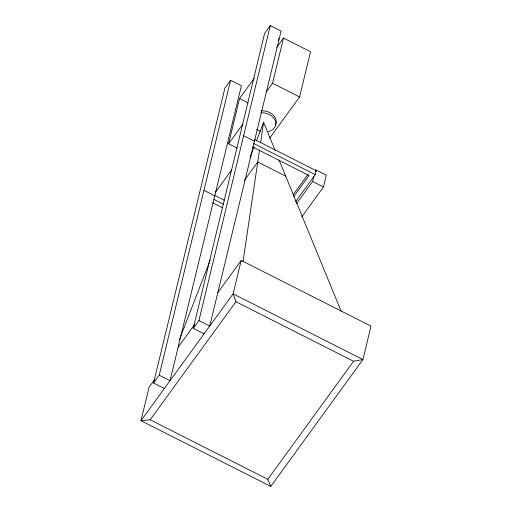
<?xml version="1.0" encoding="UTF-8"?>
<svg xmlns="http://www.w3.org/2000/svg" width="512" height="512" viewBox="0 0 512 512"><rect width="100%" height="100%" fill="white"/><g stroke="black" fill="none" stroke-linecap="round" stroke-linejoin="round"><path stroke-width="0.77" d="M243.002 261.754L259.546 149.894M260.595 142.803L263.622 122.323L275.13 150.368M164.371 388.499L153.555 383.021L224.915 88.045L230.586 80.237L241.408 85.715L170.042 380.691L159.226 375.213L230.586 80.237M237.146 148.083L228.608 143.763L239.546 98.534L254.298 78.227M204.064 333.856L193.248 328.384L264.608 33.408L270.278 25.6L281.094 31.078L209.734 326.054L198.918 320.576L270.278 25.6M278.323 40.582L278.88 38.285M266.189 92.019L272.55 83.264L283.494 38.035L310.534 51.725L299.59 96.954L269.677 138.144M241.21 260.422L233.12 293.856L140.986 420.698L270.79 486.4L362.931 359.558L371.014 326.125L241.21 260.422L217.824 292.621M296.659 203.488L312.627 181.504L313.818 176.589M295.501 201.805L315.238 174.637L316.186 170.701L254.694 139.578M301.843 216.717L323.443 186.976L326.298 175.181L315.482 169.702M179.405 339.661L210.266 260.019M250.067 157.306L254.106 146.886M256.416 140.934L263.622 122.323M276.666 47.437L283.494 38.035M228.608 143.763L242.886 124.102M215.712 191.904L231.558 170.093M244.333 180.467L257.76 161.984L285.696 176.128M154.682 379.539L149.069 387.264L140.986 420.698L150.163 419.776L267.802 479.322L270.79 486.4M178.131 347.258L194.445 324.806M153.555 383.021L159.226 375.213M193.248 328.384L198.918 320.576M293.203 194.707L308.134 174.144M293.651 196.71L309.05 175.507L252.326 146.797M315.475 171.68L316.186 170.701M150.163 419.776L235.923 301.715L233.12 293.856L362.931 359.558L353.562 361.261L235.923 301.715M267.802 479.322L353.562 361.261M272.55 83.264L299.59 96.954M239.546 98.534L248.09 102.854M243.635 135.725L254.451 141.197M253.741 143.507L315.238 174.637M312.627 181.504L323.443 186.976M214.298 195.194L224.224 200.218M203.949 190.362L214.765 195.84M214.054 199.482L223.27 204.147M212.64 202.771L222.566 207.795M279.059 159.962L341.12 311.238M260.736 112.845A12.358 9.344 13.6 0 1 275.277 120.666A12.358 9.344 13.6 0 1 268.032 131.584M260.499 131.155A12.358 9.344 13.6 0 1 256.602 129.357M261.216 110.88A12.358 9.344 13.6 0 1 273.466 115.232A12.358 9.344 13.6 0 1 275.27 125.299"/></g></svg>
